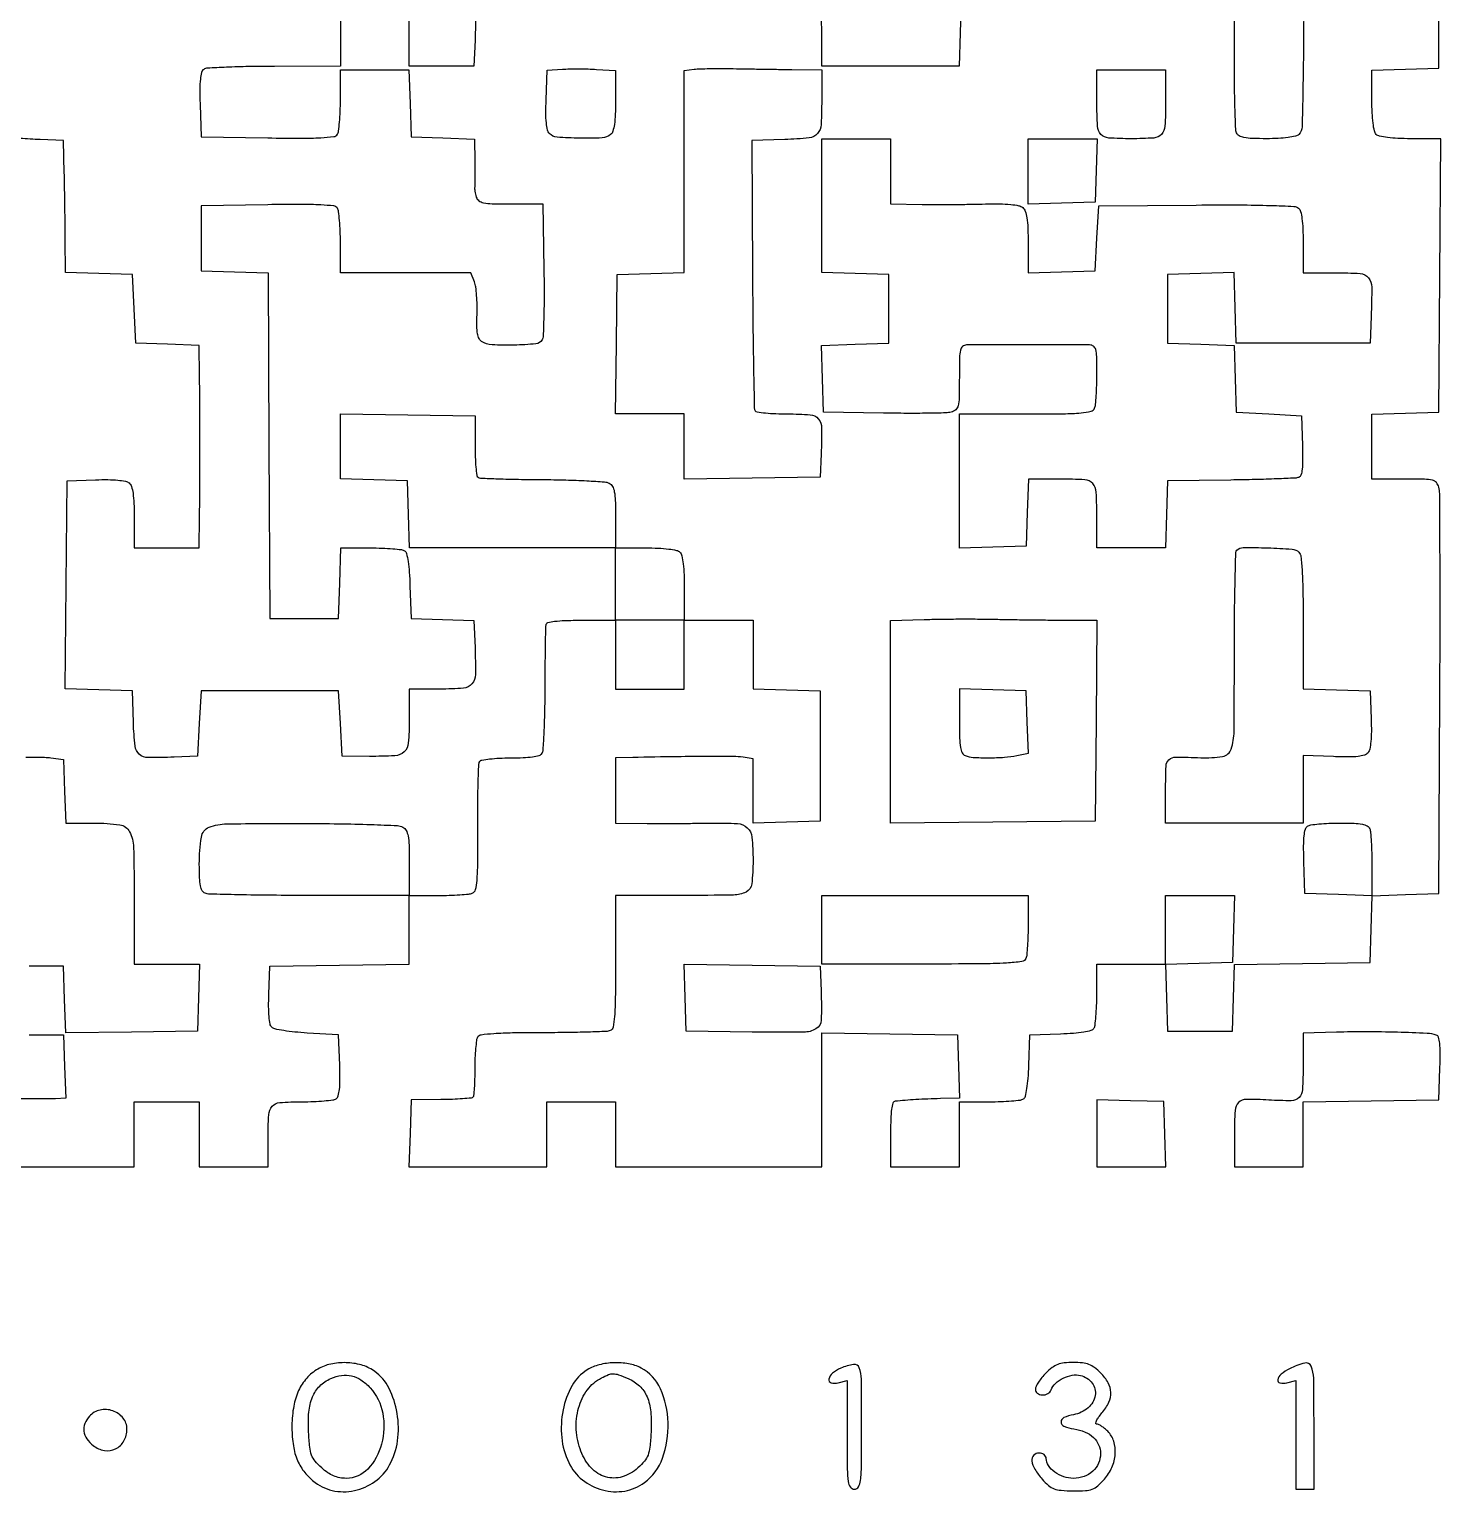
# Model space of a CAD drawing. Extents: x 156 to 936, y 100 to 969.
# Drawn here: x 546 to 936, y 100.3 to 504.2 of the extents above; entities that cross this region are included whole.
import ezdxf

# ---------------------------------------------------------------- set-up
doc = ezdxf.new("R2010")
doc.units = 0

msp = doc.modelspace()

# ---------------------------------------------------------------- linework, layer by layer
for points in [[(632, 513), (632, 503.5), (632, 494), (613.75, 493.984687, 0.004181), (606.662785, 493.91947, 0.006279), (600.481605, 493.733216, 0.002855), (595.237055, 493.479228, 0.128512), (594.208654, 493.150117, 0.190691), (593.608404, 492.324421, 0.03736), (593.278743, 490.481964, 0.025891), (593.136581, 487.674656, 0.007874), (593.208654, 483.41543), (593.5, 474.5), (611.926619, 474.226758, 0.003139), (621.125155, 474.14811, 0.013555), (626.589823, 474.283854, 0.01557), (630.126519, 474.578359, 0.226527), (631.161306, 475.226758, 0.110913), (631.48003, 476.114795, 0.009356), (631.736503, 478.549423, 0.012063), (631.919865, 481.497312, 0.009035), (631.984687, 484.75), (632, 493), (641.462474, 493), (650.924948, 493), (651.212474, 483.75), (651.5, 474.5), (660.25, 474.211067), (669, 473.922134), (669.118421, 467.711067, -0.002523), (669.152645, 465.269701, -0.003464), (669.15713, 463.073768, -0.002238), (669.139869, 461.230277, -0.040887), (669.083902, 460.646442, 0.066498), (669.063755, 460.19398, 0.018384), (669.152698, 459.486536, 0.018227), (669.313721, 458.685115, 0.018152), (669.532868, 457.896442, 0.15762), (670.251793, 456.889413, 0.110676), (671.534272, 456.320265, 0.043671), (673.911374, 456.057887, 0.005661), (679.023763, 456), (687.91275, 456), (688.206375, 437.92399, -0.004242), (688.260919, 430.894132, -0.006305), (688.178839, 424.73951, -0.003037), (688.011938, 419.528922, -0.118956), (687.70031, 418.42399, -0.247572), (686.021608, 417.339166, -0.015466), (679.930188, 416.989103, -0.01965), (673.870053, 417.06679, -0.128954), (671, 417.981733, -0.145042), (670.296549, 418.787634, -0.065655), (669.880608, 420.139776, -0.039696), (669.697883, 422.211865, -0.011575), (669.744484, 425.415828, 0.014669), (669.766794, 428.084901, 0.014785), (669.632292, 430.743674, 0.014746), (669.378598, 433.049083, 0.056116), (669.019235, 434.449408), (668.049502, 437), (650.024751, 437), (632, 437), (631.984687, 445.25, 0.009035), (631.919865, 448.502688, 0.012063), (631.736503, 451.450577, 0.009356), (631.48003, 453.885205, 0.110913), (631.161306, 454.773242, 0.226527), (630.126519, 455.421641, 0.01557), (626.589823, 455.716146, 0.013555), (621.125155, 455.85189, 0.003139), (611.926619, 455.773242), (593.5, 455.5), (593.5, 446.5), (593.5, 437.5), (602.740326, 437.212602), (611.980652, 436.925204), (612.240326, 389.212602), (612.5, 341.5), (622, 341.5), (631.5, 341.5), (631.786212, 351.25), (632.072424, 361), (640.286212, 360.984687, -0.008629), (643.520344, 360.92284, -0.011635), (646.442021, 360.748365, -0.008794), (648.856556, 360.504875, -0.112486), (649.707902, 360.201688, -0.195149), (650.24575, 359.447011, -0.020215), (650.673305, 357.262875, -0.020298), (651.008289, 354.292364, -0.009786), (651.207902, 350.467001), (651.5, 341.5), (660.172318, 341.2122), (668.844636, 340.9244), (669.172318, 333.383966, -0.013804), (669.2892, 325.99781, -0.174453), (668.331109, 323.430738, -0.200565), (666.015372, 322.247779, -0.019102), (659.532224, 322), (651, 322), (651, 313.535184, -0.019469), (650.747846, 307.061981, -0.189546), (649.571436, 304.642181, -0.174407), (647.011008, 303.564796, -0.015985), (640, 303.41764), (632.5, 303.5), (632, 312.5), (631.5, 321.5), (612.5, 321.5), (593.5, 321.5), (593, 312.5), (592.5, 303.5), (586.030853, 303.196594, -0.013904), (578.898218, 303.060629, -0.175805), (576.419939, 303.984417, -0.193217), (575.230839, 306.245166, -0.017365), (574.788797, 312.759315), (574.5, 321.5), (565.234727, 321.787728), (555.969453, 322.075456), (556.234727, 350.787728), (556.5, 379.5), (564.344796, 379.793771, -0.01153), (567.735348, 379.842502, -0.021342), (570.485252, 379.701133, -0.023545), (572.568167, 379.405224, -0.126804), (573.594796, 378.921326, -0.145524), (574.251072, 377.939147, -0.03848), (574.673265, 376.078343, -0.027148), (574.9254, 373.342652, -0.009406), (575, 369.377555), (575, 361), (584, 361), (593, 361), (593.074074, 369.5, 0.000833), (593.102529, 373.536902, 0.000396), (593.126389, 378.734375, 0.000393), (593.142764, 384.167867, 0.000557), (593.148148, 389, 0.000558), (593.142763, 393.829354, 0.000394), (593.126389, 399.254188, 0.000398), (593.10253, 404.439381, 0.00084), (593.074074, 408.461067), (593, 416.922134), (584.25, 417.211067), (575.5, 417.5), (575, 427), (574.5, 436.5), (565.25, 436.787526), (556, 437.075052), (555.948134, 446.287526, 0.001267), (555.914013, 450.466655, 0.000757), (555.853302, 455.437586, 0.000757), (555.777843, 460.388324, 0.001314), (555.698134, 464.5), (555.5, 473.5), (549, 473.745913, -0.005727), (546.273082, 473.880374, -0.005167), (543.454687, 474.080976, -0.005182)], [(669.409867, 509.380854, -0.00891), (669.174833, 501.25), (668.835882, 494), (659.917941, 494), (651, 494), (651, 503.5), (651, 513)], [(898.145544, 507.347604, -0.003894), (898.019097, 492.616753, -0.00225), (897.699267, 477.295436, -0.192327), (896.8, 475.2, -0.142062), (895.888147, 474.698102, -0.021703), (893.825282, 474.327993, -0.021121), (891.136184, 474.08019, -0.012415), (887.906989, 474, -0.008396), (883.936493, 474.066678, -0.038703), (881.652556, 474.321129, -0.075375), (880.30029, 474.797625, -0.180715), (879.606989, 475.581787, -0.081724), (879.364067, 476.760036, -0.002285), (879.178303, 481.965932, -0.004622), (879.044039, 488.108716, -0.003152), (879, 495.093813), (879, 513.02405)], [(536, 190), (555.5, 190), (575, 190), (575, 199), (575, 208), (584, 208), (593, 208), (593, 199), (593, 190), (602.5, 190), (612, 190), (612, 197.418213, -0.012045), (612.169488, 204.452803, -0.170409), (613.103321, 206.752319, -0.196932), (615.216333, 207.795471, -0.016954), (621.356989, 208.015313, 0.009288), (624.570103, 208.081049, 0.012325), (627.487838, 208.267102, 0.009701), (629.896861, 208.527636, 0.10999), (630.793098, 208.850966, 0.187221), (631.389362, 209.659703, 0.039341), (631.721251, 211.4185, 0.027159), (631.864234, 214.085459, 0.008519), (631.793098, 218.085653), (631.5, 226.5), (622.795583, 227, -0.010967), (619.381989, 227.271312, -0.015042), (616.327771, 227.674739, -0.01172), (613.836594, 228.140547, -0.145803), (613.000726, 228.594857, -0.155444), (612.558498, 229.454858, -0.019595), (612.289631, 231.55462, -0.019943), (612.157432, 234.29015, -0.011423), (612.205143, 237.594857), (612.5, 245.5), (631.75, 245.771593), (651, 246.043186), (651, 255.521593), (651, 265), (658.918213, 265, 0.007109), (662.067069, 265.044776, 0.008958), (664.979143, 265.179854, 0.007391), (667.407152, 265.372186, 0.06825), (668.431974, 265.61227, 0.244064), (669.303346, 266.594584, 0.041011), (669.729575, 269.156279, 0.01963), (669.931286, 273.774994, 0.002599), (669.923371, 283.561506, -0.00353), (669.930449, 290.281867, -0.005383), (670.040577, 296.1144, -0.002138), (670.20976, 301.100033, -0.129562), (670.468626, 301.949236, -0.212003), (671.085084, 302.370436, -0.014759), (673.21, 302.696074, -0.018614), (675.888158, 302.925143, -0.012026), (679, 303, 0.010596), (682.502241, 303.074227, 0.025122), (685.097841, 303.315308, 0.030263), (686.926361, 303.692359, 0.185205), (687.690983, 304.25, 0.128852), (688.016707, 305.239117, 0.003271), (688.279081, 309.979688, 0.006777), (688.47649, 315.586609, 0.004547), (688.556952, 322, -0.001066), (688.592765, 328.413481, -0.001592), (688.653882, 334.020312, -0.000662), (688.727864, 338.821572, -0.034137), (688.806952, 339.75, -0.294833), (689.337389, 340.346737, -0.035635), (691.144135, 340.712025, -0.025024), (694.011735, 340.936767, -0.007044), (698.5, 341), (708, 341), (708, 331.5), (708, 322), (717.5, 322), (727, 322), (727, 331.5), (727, 341), (736.5, 341), (746, 341), (746, 331.537526), (746, 322.075052), (755.25, 321.787526), (764.5, 321.5), (764.5, 303.5), (764.5, 285.5), (755.25, 285.212474), (746, 284.924948), (746, 293.848975), (746, 302.773001), (743.25, 303.153287, 0.031661), (740.518653, 303.356088, 0.003179), (733.979502, 303.385228, 0.00325), (725.032984, 303.310064, 0.00129), (712.75, 303.09531), (708, 303), (708, 294), (708, 285), (716.75, 284.906082, 0.002418), (720.762235, 284.882421, 0.001368), (725.62411, 284.890566, 0.001366), (730.526104, 284.925579, 0.002246), (734.672502, 284.985146, -0.018785), (741.663365, 284.854338, -0.172549), (744.418594, 283.695911, -0.187123), (745.705564, 281.105428, -0.022785), (746, 274.647529, -0.027758), (745.639958, 268.167132, -0.256016), (744.079378, 265.945033, -0.111012), (740.595536, 265.106701, -0.003756), (726.393011, 265), (708, 265), (708, 246.606989, -0.002704), (707.946488, 236.713941, -0.016498), (707.722569, 231.60616, -0.026624), (707.329671, 228.601854, -0.260972), (706.541492, 227.654295, -0.081976), (705.449361, 227.429699, -0.002134), (700.455486, 227.255002, -0.004454), (694.572245, 227.12677, -0.003023), (687.871293, 227.080936, 0.003636), (679.540375, 227.013738, 0.013741), (674.330582, 226.790535, 0.014523), (670.86284, 226.444911, 0.225941), (669.885357, 225.814503, 0.106215), (669.58132, 224.960272, 0.010244), (669.338546, 222.758349, 0.012659), (669.167657, 220.092208, 0.009673), (669.111111, 217.169763, -0.006804), (669.072032, 214.29808, -0.010166), (668.952731, 211.790793, -0.00555), (668.787139, 209.698409, -0.175603), (668.571946, 209.238612, -0.175478), (668.10472, 209.019803, -0.004534), (665.762908, 208.828533, -0.009079), (662.9733, 208.676989, -0.006013), (659.76639, 208.599723), (651.5, 208.5), (651.212474, 199.25), (650.924948, 190), (669.962474, 190), (689, 190), (689, 199), (689, 208), (698.5, 208), (708, 208), (708, 199), (708, 190), (736.5, 190), (765, 190), (765, 208.522065), (765, 227.044131), (783.75, 226.772065), (802.5, 226.5), (802.788933, 217.75), (803.077866, 209), (797.788933, 208.881528, 0.004203), (794.305967, 208.774211, 0.005006), (791.022835, 208.612484, 0.005379), (787.986658, 208.399633, 0.007292), (785.25, 208.13795, 0.300638), (784.656366, 207.643997, 0.039211), (784.288554, 205.954255, 0.026529), (784.063364, 203.244157, 0.007464), (784, 199), (784, 190), (793.5, 190), (803, 190), (803, 199), (803, 208), (811.25, 208.015313, 0.008579), (814.497876, 208.077072, 0.011582), (817.430835, 208.251296, 0.008725), (819.854929, 208.494381, 0.112667), (820.706033, 208.797157, 0.192561), (821.236162, 209.533237, 0.02067), (821.666992, 211.63313, 0.020911), (822.005667, 214.460658, 0.010674), (822.206033, 218.031844), (822.5, 226.5), (830.968156, 226.793967, 0.010674), (834.539342, 226.994333, 0.020911), (837.36687, 227.333008, 0.02067), (839.466763, 227.763838, 0.192561), (840.202843, 228.293967, 0.112667), (840.505619, 229.145071, 0.008725), (840.748704, 231.569165, 0.011582), (840.922928, 234.502124, 0.008579), (840.984687, 237.75), (841, 246), (850.462474, 246), (859.924948, 246), (860.212474, 236.75), (860.5, 227.5), (869.5, 227.5), (878.5, 227.5), (878.787236, 236.728072), (879.074471, 245.956143), (897.787236, 246.228072), (916.5, 246.5), (916.787036, 255.712964), (917.074071, 264.925929), (926.287036, 265.212964), (935.5, 265.5), (935.776595, 320.5, 0.000947), (935.843216, 341.744487, 0.001486), (935.811656, 360.004687, 0.000367), (935.724867, 375.978117, 0.058002), (935.507543, 377.75, 0.122598), (934.851723, 379.003904, 0.154459), (933.732885, 379.672178, 0.053321), (931.54844, 379.94753, 0.004712), (925.980948, 380), (917, 380), (917, 388.962474), (917, 397.924948), (926.25, 398.212474), (935.5, 398.5), (935.762025, 436.25), (936.02405, 474), (927.712025, 474, -0.01106), (924.177594, 474.078193, -0.020316), (921.309487, 474.322185, -0.021078), (919.1402, 474.689297, -0.144903), (918.2, 475.2, -0.144682), (917.689961, 476.138013, -0.021131), (917.322617, 478.298731, -0.02038), (917.078344, 481.152513, -0.011159), (917, 484.662474), (917, 492.924948), (926.25, 493.212474), (935.5, 493.5), (935.5, 512.5)], [(803.5, 512.5), (803.212474, 503.25), (802.924948, 494), (783.962474, 494), (765, 494), (765, 501.918213, 0.01141), (764.829247, 509.400012, 0.175208)], [(545.053739, 303.154797, -0.009486), (547.765625, 303.20625, -0.009602), (550.245247, 303.158625, -0.025878), (552, 303), (555.5, 302.5), (555.788933, 293.75), (556.077866, 285), (563.967504, 285, -0.034271), (571.022114, 284.515898, -0.242449), (573.74448, 282.602029, -0.115374), (574.834783, 278.377882, -0.005717), (575, 263.928571), (575, 246), (584.037526, 246), (593.075052, 246), (592.787526, 236.75), (592.5, 227.5), (574.287172, 227.276733), (556.074344, 227.053466), (555.787172, 236.276733), (555.5, 245.5), (546, 245.5)], [(546, 226.5), (555.5, 226.5), (555.788933, 217.75), (556.077866, 209), (553.288933, 208.844005, -0.011673), (551.759812, 208.794244, -0.002714), (549.189562, 208.784587, -0.002799), (546.230203, 208.806102, -0.00274), (543.25, 208.860787)]]:
    msp.add_lwpolyline(points, format="xyb")
for points in [[(708, 484.529895, -0.00982), (707.924766, 480.699477, -0.025854), (707.675389, 477.965859, -0.03442), (707.26862, 476.071226, -0.150566), (706.648795, 475.123488, -0.163371), (704.299028, 474.215226, -0.015729), (698.089708, 474.131354, -0.015169), (691.876218, 474.431602, -0.178093), (689.710973, 475.427542, -0.145397), (689.185328, 476.393347, -0.028752), (688.883356, 478.36252, -0.023515), (688.752617, 481.103917, -0.010132), (688.824456, 484.763227), (689.148912, 492.892281), (693.324456, 493.19614, -0.012884), (695.297719, 493.288708, -0.006304), (697.815621, 493.310117, -0.006249), (700.435232, 493.266621, -0.009014), (702.75, 493.15745), (708, 492.814901)], [(756.75, 493.10866), (765, 493), (764.986345, 485.75, -0.011274), (764.795051, 477.921199, -0.166871), (763.796628, 475.404477, -0.193939), (761.517539, 474.219961, -0.016146), (754.736957, 473.786107), (745.688293, 473.5), (745.859825, 436.629139, 0.001369), (745.964744, 422.430788, 0.002202), (746.140576, 410.330847, 0.000374), (746.351089, 399.63674, 0.134081), (746.574696, 398.879139, 0.224085), (747.111796, 398.530055, 0.009425), (749.432371, 398.258247, 0.014689), (752.273254, 398.063705, 0.00975), (755.539965, 398, -0.018792), (761.82074, 397.763865, -0.201958), (764.038771, 396.626801, -0.174681), (764.94749, 394.157735, -0.013413), (764.803406, 386.969147), (764.5, 380.5), (745.75, 380.227935), (727, 379.955869), (727, 388.977935), (727, 398), (717.478407, 398), (707.956814, 398), (708.228407, 417.25), (708.5, 436.5), (717.75, 436.787526), (727, 437.075052), (727, 464.971103), (727, 492.867155), (729.75, 493.183578, -0.020403), (731.297732, 493.297944, -0.004168), (734.042188, 493.365532, -0.004384), (737.235536, 493.389538, -0.004104), (740.5, 493.35866, 0.000363), (744.159006, 493.29667, 0.000208), (748.573437, 493.22692, 0.000208), (753.011616, 493.160484, 0.000346)], [(860, 484.106989, -0.013336), (859.821854, 477.429165, -0.177094), (858.870043, 475.202154, -0.190499), (856.735543, 474.197642, -0.015844), (850.5, 474, -0.015844), (844.264457, 474.197642, -0.190499), (842.129957, 475.202154, -0.177094), (841.178146, 477.429165, -0.013336), (841, 484.106989), (841, 493), (850.5, 493), (860, 493)], [(784, 465), (784, 456), (792.75, 455.874114, 0.00318), (796.735023, 455.842131, 0.001862), (801.507467, 455.851957, 0.001862), (806.282314, 455.89735, 0.003165), (810.27542, 455.975462, -0.00977), (814.185347, 456.000288, -0.020936), (817.197251, 455.834299, -0.024523), (819.410811, 455.508902, -0.125079), (820.52542, 454.978903, -0.138657), (821.22718, 453.958657, -0.043816), (821.669835, 452.14495, -0.028905), (821.925953, 449.428651, -0.009055), (822, 445.340029), (822, 436.924948), (831.25, 437.212474), (840.5, 437.5), (841, 446.5), (841.5, 455.5), (868.466739, 455.692567, -0.002614), (880.417174, 455.715417, -0.006889), (888.978155, 455.569053, -0.003959), (895.430365, 455.31864, -0.162923), (896.716739, 454.820122, -0.158061), (897.293101, 453.910027, -0.028994), (897.679924, 451.931185, -0.023772), (897.924688, 449.14228, -0.010001), (898, 445.377555), (898, 437), (906.980948, 437, -0.017192), (913.752097, 436.767116, -0.20709), (916.017836, 435.595696, -0.171789), (916.939951, 433.02952, -0.011142), (916.798618, 424.988223), (916.5, 417.5), (898, 417.5), (879.5, 417.5), (879.213341, 427.287041), (878.926682, 437.074081), (869.713341, 436.787041), (860.5, 436.5), (860.5, 427), (860.5, 417.5), (869.712964, 417.212964), (878.925929, 416.925929), (879.212964, 407.712964), (879.5, 398.5), (888.5, 398), (897.5, 397.5), (897.790697, 389.234232, -0.008106), (897.866234, 385.246988, -0.029312), (897.724493, 382.712955, -0.046241), (897.390004, 381.119413, -0.23021), (896.782956, 380.470207, -0.080361), (895.79513, 380.263755, -0.00165), (890.727583, 380.048995, -0.00383), (884.789511, 379.862506, -0.002562), (877.992259, 379.735975), (860.5, 379.5), (860.212474, 370.25), (859.924948, 361), (850.462474, 361), (841, 361), (841, 368.918213, 0.011384), (840.829682, 376.397656, 0.174757), (839.860252, 378.745668, 0.195866), (837.658129, 379.79962, 0.014889), (830.930537, 380), (822.075052, 380), (821.787526, 370.75), (821.5, 361.5), (812.25, 361.212474), (803, 360.924948), (803, 379.462474), (803, 398), (821.393011, 398, 0.002472), (831.723448, 398.051073, 0.018295), (836.640441, 398.27975, 0.036273), (839.393178, 398.711497, 0.24904), (840.393011, 399.581787, 0.06844), (840.631074, 400.599719, 0.007317), (840.821697, 403.0249, 0.008902), (840.955615, 405.933927, 0.00705), (841, 409.081787, 0.005509), (840.947824, 413.816919, 0.056082), (840.685501, 415.761606, 0.17292), (840.076973, 416.673253, 0.155827), (839, 417.042857, 0.004498), (837.631262, 417.059872, 0.000229), (833.18125, 417.073125, 0.000365), (827.891628, 417.082594, 0.000265), (822, 417.085714, 0.000265), (816.108372, 417.082594, 0.000365), (810.81875, 417.073125, 0.000229), (806.368738, 417.059872, 0.004498), (805, 417.042857, 0.171234), (803.915792, 416.634011, 0.164691), (803.306866, 415.6286, 0.050013), (803.049602, 413.461642, 0.004557), (803, 408.019052, -0.004723), (802.947427, 402.4538, -0.053257), (802.67193, 400.266745, -0.153829), (802.003755, 399.144405, -0.122326), (800.75, 398.483537, -0.053901), (799.202744, 398.275019, -0.002978), (794.314063, 398.175744, -0.004581), (788.484344, 398.145502, -0.003332), (782, 398.214485), (765.5, 398.5), (765.212977, 407.711984), (764.925954, 416.923969), (774.212977, 417.211984), (783.5, 417.5), (783.5, 427), (783.5, 436.5), (774.25, 436.787526), (765, 437.075052), (765, 455.537526), (765, 474), (774.5, 474), (784, 474)], [(669.191638, 389.264286, 0.009956), (669.237072, 386.069146, 0.014984), (669.415516, 383.288984, 0.009748), (669.674211, 381.020707, 0.224714), (670.019614, 380.487878, 0.128584), (670.73715, 380.267639, 0.001602), (675.573296, 380.079703, 0.004597), (681.193965, 379.931041, 0.00298), (687.697237, 379.857619, -0.005035), (694.261962, 379.756511, -0.007212), (700.078251, 379.524346, -0.00422), (704.953826, 379.217955, -0.103481), (706.25, 378.848844, -0.146507), (707.147105, 377.970912, -0.080394), (707.671167, 376.511781, -0.038969), (707.934529, 374.047567, -0.007143), (708, 369.464816), (708, 361), (716.3, 361, -0.011084), (719.828493, 360.92177, -0.020332), (722.693122, 360.677711, -0.021091), (724.860329, 360.310542, -0.144849), (725.8, 359.8, -0.147006), (726.316915, 358.838945, -0.020534), (726.681818, 356.584848, -0.019692), (726.923212, 353.57572, -0.010168), (727, 349.8), (727, 341), (717.5, 341), (708, 341), (708, 351), (708, 361), (679.537526, 361), (651.075052, 361), (650.787526, 370.25), (650.5, 379.5), (641.25, 379.787526), (632, 380.075052), (632, 389.059591), (632, 398.044131), (650.619262, 397.772065), (669.238524, 397.5)], [(896.8, 359.8, -0.171659), (897.382252, 358.580332, -0.010953), (897.717146, 354.578172, -0.011659), (897.936378, 348.851246, -0.003736), (898, 340.337526), (898, 322.075052), (907.25, 321.787526), (916.5, 321.5), (916.793771, 313.655204, -0.011559), (916.84217, 310.273852, -0.021189), (916.701223, 307.522092, -0.023197), (916.407018, 305.433375, -0.127282), (915.926516, 304.411457, -0.146513), (914.938809, 303.75425, -0.046044), (913.181635, 303.390478, -0.029245), (910.511406, 303.247105, -0.008463), (906.382745, 303.33695), (898, 303.661394), (898, 294.330697), (898, 285), (879, 285), (860, 285), (860, 294, -0.009036), (860.121822, 300.740614, -0.198521), (860.922758, 302.495865, -0.191866), (862.739711, 303.20402, -0.008357), (869.684577, 303.035926, 0.050479), (875.756648, 303.400441, 0.281553), (878.125626, 305.435521, 0.076124), (878.910727, 310.293702, 0.002066), (879, 331.900721, -0.002247), (879.04805, 342.593214, -0.003614), (879.195833, 351.706253, -0.000741), (879.395163, 359.701591, -0.192058), (879.666667, 360.333333, -0.197627), (881.45253, 361.078242, -0.009016), (888.204595, 360.989878, -0.00945), (894.92503, 360.653458, -0.181061)], [(831.765819, 341.037566), (841.031637, 341), (840.765819, 313.25), (840.5, 285.5), (812.25, 285.234427), (784, 284.968853), (784, 312.946901), (784, 340.924948), (793.25, 341.212474, -0.004375), (797.512192, 341.307635, -0.002418), (802.720312, 341.353137, -0.00241), (807.999657, 341.348281, -0.003875), (812.5, 341.287566, 0.001274), (817.00143, 341.203418, 0.000792), (822.284334, 341.126499, 0.000794), (827.497552, 341.067131, 0.001436)], [(803, 313.144515, 0.006687), (803.062877, 308.443624, 0.034414), (803.311272, 305.851928, 0.069706), (803.782488, 304.347501, 0.192751), (804.581787, 303.606989, 0.078039), (806.798187, 303.133083, 0.014165), (811.014952, 303.021077, 0.0162), (815.448713, 303.172638, 0.032719), (818.912002, 303.6324), (822.074004, 304.264801), (821.787002, 312.8824), (821.5, 321.5), (812.25, 321.787526), (803, 322.075052)], [(649.206887, 283.889277, -0.144268), (650.137985, 282.971935, -0.082067), (650.673234, 281.47082, -0.038272), (650.936422, 278.905606, -0.006434), (651, 273.964816), (651, 265), (623.581787, 265, -0.002067), (612.959151, 265.043909, -0.003165), (603.753025, 265.178303, -0.001104), (595.816774, 265.361943, -0.085473), (594.581787, 265.606989, -0.178274), (593.800863, 266.290876, -0.076411), (593.323363, 267.614674, -0.039623), (593.067545, 269.840123, -0.008811), (593, 273.67273, -0.0373), (593.555544, 281.109279, -0.267006), (595.711275, 283.824869, -0.092208), (600.585118, 284.7829, -0.002817), (621.21668, 284.877017, -0.003283), (631.552252, 284.798065, -0.005267), (640.367236, 284.579941, -0.002364), (647.771272, 284.283604, -0.112133)], [(916.393011, 283.418213, -0.069848), (916.63146, 282.385589, -0.006768), (916.821697, 279.817202, -0.008488), (916.955645, 276.734479, -0.006612), (917, 273.380687), (917, 264.924948), (907.75, 265.212474), (898.5, 265.5), (898.208654, 274.41543, -0.007874), (898.136581, 278.674656, -0.025891), (898.278743, 281.481964, -0.03736), (898.608404, 283.324421, -0.190691), (899.208654, 284.150117, -0.107982), (900.091332, 284.472535, -0.010487), (902.365802, 284.733216, -0.012916), (905.121612, 284.918989, -0.009869), (908.143011, 284.984687, -0.008442), (912.089976, 284.925952, -0.038989), (914.35885, 284.676047, -0.076097), (915.70187, 284.201663, -0.180148)], [(822, 257.081787, -0.006906), (821.956553, 253.936322, -0.008768), (821.825431, 251.034629, -0.007138), (821.63892, 248.616176, -0.0689), (821.405721, 247.614908, -0.274993), (820.276471, 246.724532, -0.018881), (816.056676, 246.33014, -0.012041), (808.727387, 246.10026, -0.001524), (792.905721, 246.033408), (765, 246.000575), (765, 255.500287), (765, 265), (793.5, 265), (822, 265)], [(764.800912, 238.520917, -0.019423), (764.834619, 230.586752, -0.256218), (763.387932, 228.152588, -0.13281), (760.014691, 227.223227, -0.004253), (745.737633, 227.276637), (727.5, 227.5), (727.21218, 236.772204), (726.924361, 246.044409), (745.71218, 245.772204), (764.5, 245.5)], [(907.25, 227.212474), (898, 226.924948), (898, 218.029862, -0.013351), (897.821928, 211.361954, -0.184523), (896.858554, 209.195034, -0.198836), (894.72836, 208.307022, -0.015854), (888.5, 208.48953, 0.015674), (882.256629, 208.67473, 0.199249), (880.134483, 207.789889, 0.18452), (879.17596, 205.628862, 0.013136), (879, 198.932612), (879, 190), (888.5, 190), (898, 190), (898, 198.977935), (898, 207.955869), (916.75, 208.227935), (935.5, 208.5), (935.789171, 217.266353, 0.007405), (935.866359, 221.515345, 0.027968), (935.726599, 224.17153, 0.044223), (935.397068, 225.823626, 0.248475), (934.789171, 226.447593, 0.067284), (932.225329, 226.90617, 0.003715), (924.064022, 227.193543, 0.006315), (915.257247, 227.326857, 0.008395)], [(625.346265, 133.945902, 0.07832), (622.355985, 131.290844, 0.072293), (620.229026, 127.774931, 0.062357), (618.97527, 123.334155, 0.038768), (618.57928, 117.927921, 0.03789), (618.977383, 112.969984, 0.061957), (620.139365, 108.923321, 0.069223), (622.136169, 105.604226, 0.062708), (625.023449, 102.828424, 0.118829), (630.463275, 100.503354, 0.10706), (636.591419, 100.785084, 0.105169), (642.139726, 103.595178, 0.110844), (645.939892, 108.375833, 0.088753), (647.875721, 115.268546, 0.073782), (647.490498, 122.884011, 0.078259), (644.998591, 129.625979, 0.12897), (640.808142, 133.975602, 0.077723), (637.220784, 135.460178, 0.059862), (633.007883, 135.958171, 0.06028), (628.829809, 135.444483, 0.081937)], [(700.191858, 133.975602, 0.12897), (696.001409, 129.625979, 0.078259), (693.509502, 122.884011, 0.073782), (693.124279, 115.268546, 0.088753), (695.060108, 108.375833, 0.110844), (698.860274, 103.595178, 0.105169), (704.408581, 100.785084, 0.10706), (710.536725, 100.503354, 0.118829), (715.976551, 102.828424, 0.148257), (720.967488, 109.588569, 0.093062), (722.505919, 119.369923, 0.096086), (720.392318, 128.770074, 0.171861), (715.039849, 134.479393, 0.074927), (711.61062, 135.645092, 0.053055), (707.549156, 135.938403, 0.053098), (703.52118, 135.370716, 0.075493)], [(770.25, 134.415558, 0.065033), (767.922107, 133.013361, 0.180329), (766.95197, 131.402054, 0.39523), (767.581418, 130.414928, 0.124709), (769.5, 130.410644), (772, 131.038104), (772, 116.019052, 0.002218), (772.042062, 106.537149, 0.030888), (772.283291, 103.127382, 0.11946), (772.882263, 101.583913, 0.245465), (774, 101, 0.267644), (775.131287, 101.652291, 0.103099), (775.721429, 103.4375, 0.026629), (775.959338, 107.362042, 0.001825), (776, 118.5, 0.002827), (775.927251, 131.366248, 0.084042), (775.349359, 134.560154, 0.362139), (773.794738, 135.469387, 0.061722)], [(826.923077, 133.076923, 0.024625), (825.804223, 131.842082, 0.027718), (824.858654, 130.549279, 0.028583), (824.187352, 129.373898, 0.115959), (824, 128.576923, 0.237603), (824.541687, 127.501377, 0.152809), (825.888156, 127.033523, 0.131652), (827.414022, 127.391846, 0.179888), (828.339267, 128.441733, -0.117642), (829.563738, 130.229175, -0.07047), (831.706079, 131.679989, -0.069551), (834.203417, 132.49563, -0.106072), (836.47409, 132.417147, -0.168062), (839.699299, 130.309079, -0.211552), (840.545386, 126.880031, -0.176909), (838.567136, 123.466576, -0.128173), (834.556856, 121.576644, 0.053903), (831.879136, 120.768392, 0.305821), (831.108551, 119.582862, 0.303536), (831.91808, 118.416182, 0.053532), (834.624028, 117.673586, -0.0567), (837.738115, 116.797794, -0.090105), (840.066941, 115.314416, -0.104754), (841.495667, 113.292563, -0.101957), (842, 110.845012, -0.102719), (841.442322, 108.159079, -0.105788), (839.864047, 105.949417, -0.100699), (837.446182, 104.503199, -0.084785), (834.5, 104, -0.082872), (831.835803, 104.444626, -0.075648), (829.366662, 105.735552, -0.083841), (827.608012, 107.546466, -0.152022), (827, 109.5, 0.130775), (826.846791, 110.075754, 0.10214), (826.416667, 110.5625, 0.08892), (825.769411, 110.888136, 0.072314), (825, 111, 0.212291), (823.537496, 110.349742, 0.216921), (823.058138, 108.836797, 0.107841), (823.8695, 106.507941, 0.044809), (825.868475, 103.821172, 0.031525), (827.677592, 102.036651, 0.088187), (829.200166, 101.124792, 0.072199), (831.116222, 100.697256, 0.016424), (834.448692, 100.555396, 0.015881), (837.83288, 100.630065, 0.07571), (839.72113, 101.022575, 0.091987), (841.226198, 101.923815, 0.029579), (843.080218, 103.765777, 0.080673), (845.165323, 107.029436, 0.084736), (846.064905, 110.73018, 0.092431), (845.658823, 114.247308, 0.12213), (844, 117, 0.024843), (843.154375, 117.765525, 0.027869), (842.267637, 118.4125, 0.028776), (841.460492, 118.871502, 0.11539), (840.911106, 119, -0.455658), (840.700456, 119.24227, -0.078717), (840.902563, 119.903788, -0.041926), (841.493249, 120.894978, -0.019572), (842.411106, 122.076725, 0.06323), (844.299279, 125.001804, 0.119892), (844.875712, 127.729321, 0.122239), (844.131513, 130.380714, 0.067222), (842.076923, 133.076923, 0.03374), (840.362387, 134.574462, 0.070691), (838.819869, 135.43595, 0.065954), (837.029621, 135.867376, 0.026196), (834.5, 136, 0.026196), (831.970379, 135.867376, 0.065954), (830.180131, 135.43595, 0.070691), (828.637613, 134.574462, 0.03374)], [(894.25, 134.254619, 0.052635), (891.909476, 132.764417, 0.178348), (890.984792, 131.241473, 0.416045), (891.586708, 130.35374, 0.108509), (893.5, 130.410644), (896, 131.038104), (896, 116.019052), (896, 101), (898.5, 101), (901, 101), (901, 118.5, 0.003467), (900.908835, 131.645842, 0.098041), (900.203983, 134.963736, 0.372048), (898.429404, 135.828959, 0.050814)], [(640.196391, 129.008529, -0.142742), (643.675497, 122.02196, -0.109384), (643.337422, 113.455911, -0.12372), (639.551822, 106.584293, -0.2082), (633.614567, 104, -0.046605), (631.789377, 104.170497, -0.053599), (630.115193, 104.676269, -0.049741), (628.489206, 105.564297, -0.032494), (626.805085, 106.882849, -0.035439), (624.98574, 108.756348, -0.087126), (624.025625, 110.409858, -0.062274), (623.515204, 112.610912, -0.01176), (623.185048, 116.730892, -0.035377), (623.264841, 122.318546, -0.076897), (624.275777, 126.476672, -0.098539), (626.277384, 129.476295, -0.092688), (629.314715, 131.559038, -0.066449), (632.315004, 132.43324, -0.095551), (635.072558, 132.323693, -0.09185), (637.669554, 131.184394, -0.057213)], [(711.465701, 131.578778, -0.090448), (714.632707, 129.521084, -0.102891), (716.699891, 126.558018, -0.080044), (717.73508, 122.405981, -0.035274), (717.814952, 116.730892, -0.01176), (717.484796, 112.610912, -0.062274), (716.974375, 110.409858, -0.087126), (716.01426, 108.756348, -0.035439), (714.194915, 106.882849, -0.1093), (709.816062, 104.425008, -0.145315), (705.274934, 104.40171, -0.137684), (701.281052, 106.889706, -0.09408), (698.459465, 111.466967, -0.076514), (697.165489, 117.476588, -0.082841), (697.798259, 123.426255, -0.090409), (700.224561, 128.428781, -0.116563), (704.096399, 131.735258, -0.023149), (706.104768, 132.65253, -0.101187), (707.382738, 132.885684, -0.081723), (708.780887, 132.625027, -0.012096)], [(562.654988, 121.171259, 0.089902), (561.386435, 119.130886, 0.125597), (561.115472, 117.009352, 0.119485), (561.895931, 114.940247, 0.076585), (563.657128, 113.055063, 0.126844), (566.757201, 111.692255, 0.155305), (569.873767, 112.15153, 0.154901), (572.157078, 114.329636, 0.126065), (573, 117.619701, 0.170809), (571.92844, 120.664911, 0.141786), (569.102248, 122.650293, 0.136857), (565.571371, 122.857719, 0.156737)]]:
    msp.add_lwpolyline(points, format="xyb", close=True)
for points in [[(840.788933, 465.25), (840.5, 456.5), (831.25, 456.212474), (822, 455.924948), (822, 464.962474), (822, 474), (831.538933, 474), (841.077866, 474)], [(878.787526, 255.75), (878.5, 246.5), (869.25, 246.212474), (860, 245.924948), (860, 255.462474), (860, 265), (869.537526, 265), (879.075052, 265)], [(840.999039, 199.25), (841, 190), (850.537526, 190), (860.075052, 190), (859.787526, 199.060359), (859.5, 208.120719), (850.249039, 208.310359), (840.998078, 208.5)]]:
    msp.add_lwpolyline(points, close=True)

doc.saveas('drawing.dxf')
